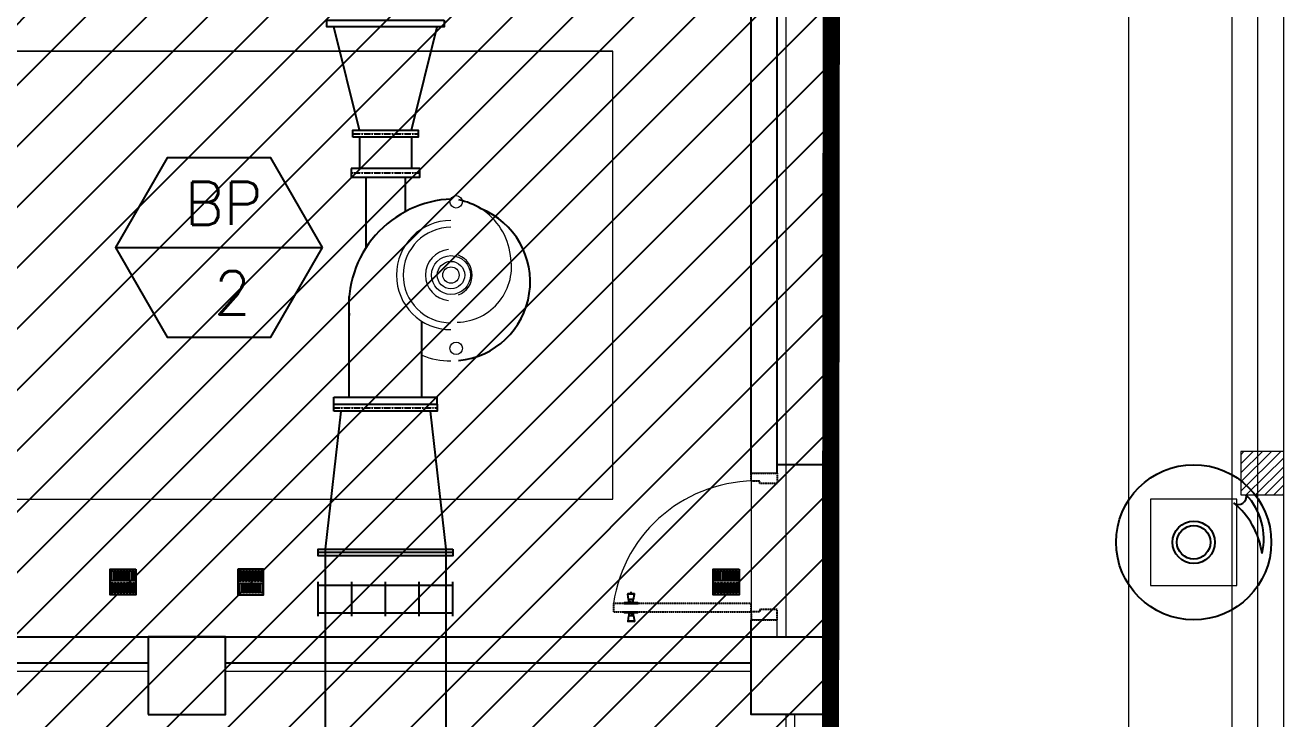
# Model space of a CAD drawing. Header units: inches. Extents: x 65856 to 131389, y 84027 to 134980.
# Drawn here: x 123824 to 131127, y 104086 to 108111 of the extents above; entities that cross this region are included whole.
import ezdxf

# ---------------------------------------------------------------- set-up
doc = ezdxf.new("R2010")
doc.units = ezdxf.units.IN
doc.header["$MEASUREMENT"] = 0
doc.linetypes.add('CENTER', pattern=[2, 1.25, -0.25, 0.25, -0.25])
doc.linetypes.add('HIDDEN', pattern=[0.375, 0.25, -0.125])
for name, color, linetype in [('2', 2, 'HIDDEN'), ('71-12459_XREF-T-BLK_A1$0$BORDER', 6, 'Continuous'), ('M-HVAC-EQPM-NEW', 5, 'Continuous'), ('M-X-BKGD', 8, 'Continuous'), ('PIPE FLOOR PLAN', 252, 'Continuous')]:
    doc.layers.add(name, color=color, linetype=linetype)
doc.layers.add('DIM', color=251, linetype='Continuous', lineweight=0)
doc.styles.add('SIMPLEX', font='simplex.shx')

# ---------------------------------------------------------------- blocks, each defined once
blk = doc.blocks.new('123')
at = {"layer": 'DIM', "ltscale": 10}
h = blk.add_hatch(dxfattribs=at)
h.set_pattern_fill('ANSI31', color=256, scale=300, angle=269.53233, style=0)
h.set_pattern_definition([(314.5323265, (333442.89, -1806763.234), (26.732058, 26.2991839), [])])
h.paths.add_polyline_path([(-776145.3, -1075766.2), (-776145.3, -1075516.2), (-776395.3, -1075516.2), (-776395.3, -1075766.2)])
h.paths.add_polyline_path([(-773145.3, -1075766.2), (-773145.3, -1075616.2), (-773395.3, -1075616.2), (-773395.3, -1075766.2)])
h.paths.add_polyline_path([(-773145.3, -1075616.2), (-773145.3, -1075516.2), (-773395.3, -1075516.2), (-773395.3, -1075616.2)])
at = {"color": 8}
for p, q in [((-774078.4, -1071938.6), (-774080.1, -1071963.2)), ((-774078.4, -1071938.6), (-774080.1, -1071963.2)), ((-774078.4, -1071978.4), (-774078.4, -1071938.7)), ((-774078.4, -1071978.4), (-774078.4, -1071938.7)), ((-774075.9, -1071936.2), (-774075.9, -1072020.6)), ((-774075.9, -1071936.2), (-774075.9, -1072020.6)), ((-774025.9, -1071936.2), (-774025.9, -1072020.6)), ((-774025.9, -1071936.2), (-774025.9, -1072020.6)), ((-774023.4, -1071938.6), (-774021.7, -1071963.2)), ((-774023.4, -1071938.6), (-774021.7, -1071963.2)), ((-774023.4, -1071978.4), (-774023.4, -1071938.7)), ((-774023.4, -1071978.4), (-774023.4, -1071938.7)), ((-774131.6, -1071996.1), (-774131.6, -1071960.7)), ((-774131.6, -1071996.1), (-774131.6, -1071960.7)), ((-774129.9, -1071997.8), (-774129.9, -1071959)), ((-774129.9, -1071997.8), (-774129.9, -1071959)), ((-774098.7, -1071963.2), (-774129.7, -1071959)), ((-774098.7, -1071963.2), (-774129.7, -1071959)), ((-774098.7, -1071993.6), (-774129.7, -1071997.8)), ((-774098.7, -1071993.6), (-774129.7, -1071997.8)), ((-774098.7, -1071993.6), (-774098.7, -1071963.2)), ((-774098.7, -1071993.6), (-774098.7, -1071963.2)), ((-774082.7, -1071965.8), (-774098.7, -1071965.8)), ((-774082.7, -1071965.8), (-774098.7, -1071965.8)), ((-774082.7, -1071991.1), (-774098.7, -1071991.1)), ((-774082.7, -1071991.1), (-774098.7, -1071991.1)), ((-774096.2, -1071991.1), (-774096.2, -1071965.8)), ((-774096.2, -1071991.1), (-774096.2, -1071965.8)), ((-774082.7, -1071978.4), (-774082.7, -1071965.8)), ((-774082.7, -1071978.4), (-774082.7, -1071965.8)), ((-774082.7, -1071978.4), (-774082.7, -1071991.1)), ((-774082.7, -1071978.4), (-774082.7, -1071991.1)), ((-774080.1, -1071978.4), (-774080.1, -1071963.2)), ((-774080.1, -1071978.4), (-774080.1, -1071963.2)), ((-774080.1, -1071978.4), (-774080.1, -1071993.6)), ((-774080.1, -1071978.4), (-774080.1, -1071993.6)), ((-774078.4, -1072018.3), (-774080.1, -1071993.6)), ((-774078.4, -1072018.3), (-774080.1, -1071993.6)), ((-774078.4, -1071978.4), (-774078.4, -1072018.1)), ((-774078.4, -1071978.4), (-774078.4, -1072018.1)), ((-774023.4, -1071978.4), (-774023.4, -1072018.1)), ((-774023.4, -1071978.4), (-774023.4, -1072018.1)), ((-774023.4, -1072018.3), (-774021.7, -1071993.6)), ((-774023.4, -1072018.3), (-774021.7, -1071993.6)), ((-774021.7, -1071978.4), (-774021.7, -1071963.2)), ((-774021.7, -1071978.4), (-774021.7, -1071963.2)), ((-774021.7, -1071978.4), (-774021.7, -1071993.6)), ((-774021.7, -1071978.4), (-774021.7, -1071993.6)), ((-774019.1, -1071978.4), (-774019.1, -1071965.8)), ((-774019.1, -1071965.8), (-774003.1, -1071965.8)), ((-774019.1, -1071978.4), (-774019.1, -1071965.8)), ((-774019.1, -1071965.8), (-774003.1, -1071965.8)), ((-774019.1, -1071978.4), (-774019.1, -1071991.1)), ((-774019.1, -1071978.4), (-774019.1, -1071991.1)), ((-774019.1, -1071991.1), (-774003.1, -1071991.1)), ((-774019.1, -1071991.1), (-774003.1, -1071991.1)), ((-774005.6, -1071991.1), (-774005.6, -1071965.8)), ((-774005.6, -1071991.1), (-774005.6, -1071965.8)), ((-774003.1, -1071963.2), (-773972.1, -1071959)), ((-774003.1, -1071963.2), (-773972.1, -1071959)), ((-774003.1, -1071993.6), (-774003.1, -1071963.2)), ((-774003.1, -1071993.6), (-774003.1, -1071963.2)), ((-774003.1, -1071993.6), (-773972.1, -1071997.8)), ((-774003.1, -1071993.6), (-773972.1, -1071997.8)), ((-773971.8, -1071997.8), (-773971.8, -1071959)), ((-773971.8, -1071997.8), (-773971.8, -1071959)), ((-773970.2, -1071996.1), (-773970.2, -1071960.7)), ((-773970.2, -1071996.1), (-773970.2, -1071960.7)), ((-773970.2, -1071973.4), (-773965.1, -1071973.4)), ((-773970.2, -1071973.4), (-773965.1, -1071973.4)), ((-773970.2, -1071983.5), (-773965.1, -1071983.5)), ((-773970.2, -1071983.5), (-773965.1, -1071983.5)), ((-773965.1, -1071983.5), (-773965.1, -1071973.4)), ((-773965.1, -1071983.5), (-773965.1, -1071973.4))]:
    blk.add_line(p, q, dxfattribs=at)
for centre, radius, start, end in [((-774075.9, -1071938.7), 2.53, 90, 176.05481), ((-774075.9, -1071938.7), 2.53, 90, 176.05481), ((-774025.9, -1071938.7), 2.53, 3.94519, 90), ((-774025.9, -1071938.7), 2.53, 3.94519, 90), ((-774129.9, -1071960.7), 1.69, 82.30395, 180), ((-774129.9, -1071960.7), 1.69, 82.30395, 180), ((-774129.9, -1071996.1), 1.69, 180, 277.69605), ((-774129.9, -1071996.1), 1.69, 180, 277.69605), ((-774080.1, -1071965.8), 2.53, 90, 180), ((-774080.1, -1071965.8), 2.53, 90, 180), ((-774080.1, -1071991.1), 2.53, 180, 270), ((-774080.1, -1071991.1), 2.53, 180, 270), ((-774021.7, -1071965.8), 2.53, 0, 90), ((-774021.7, -1071965.8), 2.53, 0, 90), ((-774021.7, -1071991.1), 2.53, 270, 0), ((-774021.7, -1071991.1), 2.53, 270, 0), ((-773971.8, -1071960.7), 1.69, 0, 97.69605), ((-773971.8, -1071960.7), 1.69, 0, 97.69605), ((-773971.8, -1071996.1), 1.69, 262.30395, 0), ((-773971.8, -1071996.1), 1.69, 262.30395, 0), ((-774075.9, -1072018.1), 2.53, 183.94519, 270), ((-774075.9, -1072018.1), 2.53, 183.94519, 270), ((-774025.9, -1072018.1), 2.53, 270, 356.05481), ((-774025.9, -1072018.1), 2.53, 270, 356.05481)]:
    blk.add_arc(centre, radius, start, end, dxfattribs=at)
at = {"layer": '2', "color": 8}
for points in [[(-774025.9, -1071876.2), (-774075.9, -1071876.2), (-774075.9, -1072676.2), (-774025.9, -1072676.2)], [(-774025.9, -1071876.2), (-774075.9, -1071876.2), (-774075.9, -1072676.2), (-774025.9, -1072676.2)], [(-774060.9, -1072826.2), (-774060.9, -1072726.2), (-774075.9, -1072726.2), (-774075.9, -1072676.2), (-774120.9, -1072676.2), (-774120.9, -1072826.2)], [(-774060.9, -1072826.2), (-774060.9, -1072726.2), (-774075.9, -1072726.2), (-774075.9, -1072676.2), (-774120.9, -1072676.2), (-774120.9, -1072826.2)], [(-773330.9, -1072826.2), (-773330.9, -1072726.2), (-773315.9, -1072726.2), (-773315.9, -1072676.2), (-773270.9, -1072676.2), (-773270.9, -1072826.2)], [(-773330.9, -1072826.2), (-773330.9, -1072726.2), (-773315.9, -1072726.2), (-773315.9, -1072676.2), (-773270.9, -1072676.2), (-773270.9, -1072826.2)]]:
    blk.add_lwpolyline(points, close=True, dxfattribs=at)
at = {"layer": 'DIM', "lineweight": 0}
for p, q in [((-774220.9, -1059126.2), (-774220.9, -1072676.2)), ((-774220.9, -1059126.2), (-774220.9, -1072676.2)), ((-774370.9, -1066126.2), (-774370.9, -1069176.2)), ((-774370.9, -1066126.2), (-774370.9, -1069176.2)), ((-774370.9, -1069626.2), (-774370.9, -1072676.2)), ((-774370.9, -1069626.2), (-774370.9, -1072676.2))]:
    blk.add_line(p, q, dxfattribs=at)
at = {"layer": 'DIM', "color": 8, "lineweight": 0}
for p, q in [((-773420.9, -1065816.2), (-773420.9, -1071872.2)), ((-773420.9, -1065816.2), (-773420.9, -1071872.2)), ((-770820.9, -1065816.2), (-770820.9, -1071872.2)), ((-770820.9, -1065816.2), (-770820.9, -1071872.2)), ((-770820.9, -1069272.2), (-770820.9, -1071872.2)), ((-770820.9, -1069272.2), (-770820.9, -1071872.2)), ((-773420.9, -1071872.2), (-770820.9, -1071872.2)), ((-773420.9, -1071872.2), (-770820.9, -1071872.2)), ((-774120.9, -1072826.2), (-774120.9, -1072676.2)), ((-774120.9, -1072826.2), (-774120.9, -1072676.2)), ((-773270.9, -1072826.2), (-773270.9, -1072676.2)), ((-773270.9, -1072826.2), (-773270.9, -1072676.2)), ((-774220.9, -1072826.2), (-774120.9, -1072826.2)), ((-774220.9, -1072826.2), (-774120.9, -1072826.2)), ((-774220.9, -1072826.2), (-774120.9, -1072826.2)), ((-774220.9, -1072826.2), (-774120.9, -1072826.2))]:
    blk.add_line(p, q, dxfattribs=at)
at = {"layer": 'DIM'}
for p, q in [((-774670.9, -1072876.2), (-776276.3, -1072876.2)), ((-774670.9, -1072876.2), (-776276.3, -1072876.2)), ((-774670.9, -1072926.2), (-776276.3, -1072926.2)), ((-774670.9, -1072926.2), (-776276.3, -1072926.2))]:
    blk.add_line(p, q, dxfattribs=at)
at = {"layer": 'DIM', "color": 8, "linetype": 'Continuous', "lineweight": 0, "ltscale": 10}
for p, q in [((-776145.3, -1075616.2), (-744963.5, -1075616.2)), ((-776145.3, -1075616.2), (-773395.3, -1075616.2)), ((-773145.3, -1075616.2), (-770395.3, -1075616.2)), ((-786820, -1075766.2), (-744795.1, -1075766.2)), ((-786820, -1075766.2), (-745046.7, -1075766.2))]:
    blk.add_line(p, q, dxfattribs=at)
at = {"layer": 'DIM', "color": 8, "lineweight": 0}
blk.add_lwpolyline([(-770820.9, -1071872.2), (-770820.9, -1065816.2), (-773420.9, -1065816.2), (-773420.9, -1071872.2)], close=True, dxfattribs=at)
blk.add_lwpolyline([(-770820.9, -1071872.2), (-770820.9, -1065816.2), (-773420.9, -1065816.2), (-773420.9, -1071872.2)], close=True, dxfattribs=at)
at = {"layer": 'DIM', "lineweight": 0}
for points in [[(-774670.9, -1069176.2), (-774670.9, -1069626.2), (-774220.9, -1069626.2), (-774220.9, -1069176.2)], [(-774670.9, -1069176.2), (-774670.9, -1069626.2), (-774220.9, -1069626.2), (-774220.9, -1069176.2)], [(-774670.9, -1069176.2), (-774670.9, -1069626.2), (-774220.9, -1069626.2), (-774220.9, -1069176.2)], [(-774670.9, -1069176.2), (-774670.9, -1069626.2), (-774220.9, -1069626.2), (-774220.9, -1069176.2)], [(-774670.9, -1072676.2), (-774670.9, -1073126.2), (-774220.9, -1073126.2), (-774220.9, -1072676.2)], [(-774670.9, -1072676.2), (-774670.9, -1073126.2), (-774220.9, -1073126.2), (-774220.9, -1072676.2)]]:
    blk.add_lwpolyline(points, close=True, dxfattribs=at)
at = {"layer": 'DIM'}
blk.add_lwpolyline([(-773395.3, -1075516.2), (-773395.3, -1075766.2), (-773145.3, -1075766.2), (-773145.3, -1075516.2)], close=True, dxfattribs=at)
at = {"layer": 'DIM', "color": 8, "linetype": 'Continuous', "lineweight": 0, "ltscale": 10}
blk.add_arc((-774149.8, -1072701.2), 834.2, 358.28275, 81.46086, dxfattribs=at)
blk.add_arc((-774149.8, -1072701.2), 834.2, 358.28275, 81.46086, dxfattribs=at)
at = {"layer": 'PIPE FLOOR PLAN', "color": 8}
for p, q in [((-774370.9, -1066126.2), (-774370.9, -1069176.2)), ((-774370.9, -1066126.2), (-774370.9, -1069176.2)), ((-774370.9, -1069626.2), (-774370.9, -1072676.2)), ((-774370.9, -1069626.2), (-774370.9, -1072676.2)), ((-773270.9, -1072676.2), (-763445.9, -1072676.2)), ((-773270.9, -1072676.2), (-763445.9, -1072676.2)), ((-773270.9, -1072826.2), (-768670.9, -1072826.2)), ((-773270.9, -1072826.2), (-768670.9, -1072826.2)), ((-773220.9, -1072826.2), (-773220.9, -1073126.2)), ((-773220.9, -1072826.2), (-773220.9, -1073126.2)), ((-774220.9, -1073126.2), (-773220.9, -1073126.2)), ((-774220.9, -1073126.2), (-773220.9, -1073126.2))]:
    blk.add_line(p, q, dxfattribs=at)
blk.add_lwpolyline([(-774220.9, -1058401.2), (-774220.9, -1072676.2), (-774120.9, -1072676.2)], dxfattribs=at)
blk.add_lwpolyline([(-774220.9, -1058401.2), (-774220.9, -1072676.2), (-774120.9, -1072676.2)], dxfattribs=at)
for points in [[(-774670.9, -1069176.2), (-774670.9, -1069626.2), (-774220.9, -1069626.2), (-774220.9, -1069176.2)], [(-774670.9, -1069176.2), (-774670.9, -1069626.2), (-774220.9, -1069626.2), (-774220.9, -1069176.2)], [(-774670.9, -1073126.2), (-774670.9, -1072676.2), (-774220.9, -1072676.2), (-774220.9, -1073126.2)], [(-774670.9, -1073126.2), (-774670.9, -1072676.2), (-774220.9, -1072676.2), (-774220.9, -1073126.2)]]:
    blk.add_lwpolyline(points, close=True, dxfattribs=at)

msp = doc.modelspace()

# ---------------------------------------------------------------- hatches: boundary and pattern name
at = {"layer": 'M-HVAC-EQPM-NEW'}
h = msp.add_hatch(dxfattribs=at)
h.set_pattern_fill('ANSI31', color=8, scale=2000)
h.set_pattern_definition([(45, (-70994.24, -96907.33), (-176.7767, 176.7767), [])])
h.paths.add_polyline_path([(113332, 112105.4), (128502.5, 112216.3), (128502.5, 109594.2), (128492, 100218.8), (113321.5, 100107.9)])

# ---------------------------------------------------------------- linework, layer by layer
at = {"layer": '71-12459_XREF-T-BLK_A1$0$BORDER', "color": 1, "linetype": 'HIDDEN', "ltscale": 30, "const_width": 100, "flags": 128}
msp.add_lwpolyline([(113332, 112105.4), (128502.5, 112216.3), (128502.5, 109594.2), (128502.5, 109594.2), (128492, 100218.8), (113321.5, 100107.9)], close=True, dxfattribs=at)
at = {"layer": 'M-X-BKGD', "color": 8, "linetype": 'Continuous', "lineweight": 0, "ltscale": 10}
for p, q in [((131126.8, 91961.8), (131126.8, 133986.7)), ((131126.8, 91961.8), (131126.8, 133735)), ((130976.8, 105636.4), (130976.8, 108386.4)), ((130976.8, 105636.4), (130976.8, 108386.4)), ((130976.8, 102636.4), (130976.8, 105386.4)), ((130976.8, 102636.4), (130976.8, 105386.4)), ((128236.8, 104110.8), (128236.8, 102505.4)), ((128236.8, 104110.8), (128236.8, 102505.4)), ((128286.8, 104110.8), (128286.8, 102505.4)), ((128286.8, 104110.8), (128286.8, 102505.4))]:
    msp.add_line(p, q, dxfattribs=at)
at = {"layer": 'M-X-BKGD', "color": 8, "linetype": 'HIDDEN', "lineweight": 0, "ltscale": 10}
for p, q in [((130226.8, 91961.8), (130226.8, 133649.9)), ((130826.8, 91961.8), (130826.8, 133649.9))]:
    msp.add_line(p, q, dxfattribs=at)
at = {"layer": 'M-X-BKGD', "color": 8, "linetype": 'Continuous', "ltscale": 10}
for p, q in [((125764.4, 107500.8), (125614.4, 108100.8)), ((126064.4, 107500.8), (126214.4, 108100.8)), ((125764.4, 107460.8), (125764.4, 107278.8)), ((126064.4, 107460.8), (126064.4, 107278.8)), ((125799.5, 107228.8), (125799.5, 106816.7)), ((126029.2, 107228.8), (126029.2, 107028.9)), ((125703.3, 105952.8), (125703.3, 106537)), ((126125.4, 105952.8), (126125.4, 106392.9)), ((125654.4, 105870.8), (125564.4, 105070.8)), ((126174.4, 105870.8), (126264.4, 105070.8)), ((125564.4, 105070.8), (125564.4, 102610.5)), ((125564.4, 105030.8), (125564.4, 104530.8)), ((125564.4, 105030.8), (125564.4, 104530.8)), ((126264.4, 105070.8), (126264.4, 102610.5)), ((126264.4, 105030.8), (126264.4, 104530.8)), ((126264.4, 105030.8), (126264.4, 104530.8))]:
    msp.add_line(p, q, dxfattribs=at)
at = {"layer": 'M-X-BKGD', "color": 8, "linetype": 'CENTER'}
for p, q in [((125724.4, 107480.8), (126104.4, 107480.8)), ((125714.4, 107253.8), (126114.4, 107253.8)), ((125614.4, 105890.8), (126214.4, 105890.8))]:
    msp.add_line(p, q, dxfattribs=at)
at = {"layer": 'M-X-BKGD'}
msp.add_line((124347.3, 106820.3), (125548.6, 106820.3), dxfattribs=at)
at = {"layer": 'M-X-BKGD', "color": 8, "ltscale": 100}
for p, q in [((125614.4, 105910.8), (125614.4, 105952.8)), ((125614.4, 105952.8), (126214.4, 105952.8)), ((126214.4, 105910.8), (126214.4, 105952.8))]:
    msp.add_line(p, q, dxfattribs=at)
at = {"layer": 'M-X-BKGD', "color": 8, "linetype": 'Continuous', "ltscale": 3.5}
msp.add_line((126304.4, 105050.8), (125524.4, 105050.8), dxfattribs=at)
at = {"layer": 'M-X-BKGD', "color": 8}
for p, q in [((125524.4, 104680.8), (125524.4, 104880.8)), ((125719.4, 104680.8), (125719.4, 104880.8)), ((125914.4, 104680.8), (125914.4, 104880.8)), ((126109.4, 104680.8), (126109.4, 104880.8)), ((126304.4, 104680.8), (126304.4, 104880.8)), ((125524.4, 104860.8), (126304.4, 104860.8)), ((125524.4, 104700.8), (126304.4, 104700.8))]:
    msp.add_line(p, q, dxfattribs=at)
at = {"layer": 'M-X-BKGD', "color": 8, "linetype": 'Continuous', "lineweight": 0, "ltscale": 10}
for points in [[(128036.8, 104560.8), (109486.8, 104560.8), (109486.8, 128110.8), (128036.8, 128110.8)], [(130876.8, 105386.4), (131126.8, 105386.4), (131126.8, 105636.4), (130876.8, 105636.4)], [(130354, 104860.2), (130854, 104860.2), (130854, 105360.2), (130354, 105360.2)], [(124536.8, 104110.8), (124986.8, 104110.8), (124986.8, 104560.8), (124536.8, 104560.8)], [(128036.8, 104110.8), (128486.8, 104110.8), (128486.8, 104560.8), (128036.8, 104560.8)]]:
    msp.add_lwpolyline(points, close=True, dxfattribs=at)
for points in [[(128236.8, 110110.8), (128236.8, 104560.8)], [(124536.8, 104360.8), (121486.8, 104360.8)], [(128036.8, 104360.8), (124986.8, 104360.8)]]:
    msp.add_lwpolyline(points, dxfattribs=at)
at = {"layer": 'M-X-BKGD', "color": 8, "linetype": 'Continuous', "ltscale": 3.5}
for points in [[(126254.4, 108140.8), (126254.4, 108100.8), (125574.4, 108100.8), (125574.4, 108140.8)], [(126304.4, 105070.8), (126304.4, 105030.8), (125524.4, 105030.8), (125524.4, 105070.8)]]:
    msp.add_lwpolyline(points, close=True, dxfattribs=at)
at = {"layer": 'M-X-BKGD', "color": 8, "ltscale": 100}
for points in [[(125724.4, 107460.8), (125724.4, 107500.8), (126104.4, 107500.8), (126104.4, 107460.8)], [(125714.4, 107278.8), (125714.4, 107228.8), (126114.4, 107228.8), (126114.4, 107278.8)], [(125614.4, 105870.8), (125614.4, 105910.8), (126214.4, 105910.8), (126214.4, 105870.8)]]:
    msp.add_lwpolyline(points, close=True, dxfattribs=at)
at = {"layer": 'M-X-BKGD'}
msp.add_lwpolyline([(125548.6, 106820.3), (125248.3, 107340.4), (124647.7, 107340.4), (124347.3, 106820.3), (124647.7, 106300.1), (125248.3, 106300.1)], close=True, dxfattribs=at)
at = {"layer": 'M-X-BKGD', "color": 8}
for points in [[(124466.2, 104955), (124466.2, 104805), (124316.2, 104805), (124316.2, 104955)], [(125057.4, 104955), (125057.4, 104805), (125207.4, 104805), (125207.4, 104955)], [(127966.2, 104955), (127966.2, 104805), (127816.2, 104805), (127816.2, 104955)], [(124333.6, 104943.9), (124333.6, 104886.1), (124323.6, 104886.1), (124323.6, 104943.9)], [(124333.6, 104816.6), (124333.6, 104873.4), (124323.6, 104873.4), (124323.6, 104816.6)], [(124351.3, 104943.9), (124351.3, 104886.1), (124341.3, 104886.1), (124341.3, 104943.9)], [(124351.3, 104816.6), (124351.3, 104873.4), (124341.3, 104873.4), (124341.3, 104816.6)], [(124369, 104943.9), (124369, 104886.1), (124359, 104886.1), (124359, 104943.9)], [(124369, 104816.6), (124369, 104873.4), (124359, 104873.4), (124359, 104816.6)], [(124386.7, 104943.9), (124386.7, 104886.1), (124376.7, 104886.1), (124376.7, 104943.9)], [(124386.7, 104816.6), (124386.7, 104873.4), (124376.7, 104873.4), (124376.7, 104816.6)], [(124404.4, 104943.9), (124404.4, 104886.1), (124394.4, 104886.1), (124394.4, 104943.9)], [(124404.4, 104816.6), (124404.4, 104873.4), (124394.4, 104873.4), (124394.4, 104816.6)], [(124422.1, 104943.9), (124422.1, 104886.1), (124412.1, 104886.1), (124412.1, 104943.9)], [(124422.1, 104816.6), (124422.1, 104873.4), (124412.1, 104873.4), (124412.1, 104816.6)], [(124439.8, 104943.9), (124439.8, 104886.1), (124429.8, 104886.1), (124429.8, 104943.9)], [(124439.8, 104816.6), (124439.8, 104873.4), (124429.8, 104873.4), (124429.8, 104816.6)], [(124457.5, 104943.9), (124457.5, 104886.1), (124447.5, 104886.1), (124447.5, 104943.9)], [(124457.5, 104816.6), (124457.5, 104873.4), (124447.5, 104873.4), (124447.5, 104816.6)], [(125066.1, 104943.9), (125066.1, 104886.1), (125076.1, 104886.1), (125076.1, 104943.9)], [(125066.1, 104816.6), (125066.1, 104873.4), (125076.1, 104873.4), (125076.1, 104816.6)], [(125083.8, 104943.9), (125083.8, 104886.1), (125093.8, 104886.1), (125093.8, 104943.9)], [(125083.8, 104816.6), (125083.8, 104873.4), (125093.8, 104873.4), (125093.8, 104816.6)], [(125101.5, 104943.9), (125101.5, 104886.1), (125111.5, 104886.1), (125111.5, 104943.9)], [(125101.5, 104816.6), (125101.5, 104873.4), (125111.5, 104873.4), (125111.5, 104816.6)], [(125119.2, 104943.9), (125119.2, 104886.1), (125129.2, 104886.1), (125129.2, 104943.9)], [(125119.2, 104816.6), (125119.2, 104873.4), (125129.2, 104873.4), (125129.2, 104816.6)], [(125136.9, 104943.9), (125136.9, 104886.1), (125146.9, 104886.1), (125146.9, 104943.9)], [(125136.9, 104816.6), (125136.9, 104873.4), (125146.9, 104873.4), (125146.9, 104816.6)], [(125154.6, 104943.9), (125154.6, 104886.1), (125164.6, 104886.1), (125164.6, 104943.9)], [(125154.6, 104816.6), (125154.6, 104873.4), (125164.6, 104873.4), (125164.6, 104816.6)], [(125172.3, 104943.9), (125172.3, 104886.1), (125182.3, 104886.1), (125182.3, 104943.9)], [(125172.3, 104816.6), (125172.3, 104873.4), (125182.3, 104873.4), (125182.3, 104816.6)], [(125190, 104943.9), (125190, 104886.1), (125200, 104886.1), (125200, 104943.9)], [(125190, 104816.6), (125190, 104873.4), (125200, 104873.4), (125200, 104816.6)], [(127833.6, 104943.9), (127833.6, 104886.1), (127823.6, 104886.1), (127823.6, 104943.9)], [(127833.6, 104816.6), (127833.6, 104873.4), (127823.6, 104873.4), (127823.6, 104816.6)], [(127851.3, 104943.9), (127851.3, 104886.1), (127841.3, 104886.1), (127841.3, 104943.9)], [(127851.3, 104816.6), (127851.3, 104873.4), (127841.3, 104873.4), (127841.3, 104816.6)], [(127869, 104943.9), (127869, 104886.1), (127859, 104886.1), (127859, 104943.9)], [(127869, 104816.6), (127869, 104873.4), (127859, 104873.4), (127859, 104816.6)], [(127886.7, 104943.9), (127886.7, 104886.1), (127876.7, 104886.1), (127876.7, 104943.9)], [(127886.7, 104816.6), (127886.7, 104873.4), (127876.7, 104873.4), (127876.7, 104816.6)], [(127904.4, 104943.9), (127904.4, 104886.1), (127894.4, 104886.1), (127894.4, 104943.9)], [(127904.4, 104816.6), (127904.4, 104873.4), (127894.4, 104873.4), (127894.4, 104816.6)], [(127922.1, 104943.9), (127922.1, 104886.1), (127912.1, 104886.1), (127912.1, 104943.9)], [(127922.1, 104816.6), (127922.1, 104873.4), (127912.1, 104873.4), (127912.1, 104816.6)], [(127939.8, 104943.9), (127939.8, 104886.1), (127929.8, 104886.1), (127929.8, 104943.9)], [(127939.8, 104816.6), (127939.8, 104873.4), (127929.8, 104873.4), (127929.8, 104816.6)], [(127957.5, 104943.9), (127957.5, 104886.1), (127947.5, 104886.1), (127947.5, 104943.9)], [(127957.5, 104816.6), (127957.5, 104873.4), (127947.5, 104873.4), (127947.5, 104816.6)]]:
    msp.add_lwpolyline(points, close=True, dxfattribs=at)
at = {"layer": 'M-X-BKGD', "color": 8, "lineweight": 0}
for centre, radius in [((126324.4, 107085.8), 36), ((126294.4, 106660.8), 112.7), ((126294.4, 106660.8), 79.4), ((126294.4, 106660.8), 47.4), ((126324.4, 106235.8), 36)]:
    msp.add_circle(centre, radius, dxfattribs=at)
at = {"layer": 'M-X-BKGD', "color": 8}
for radius in [450, 123.3, 97.2]:
    msp.add_circle((130604, 105110.2), radius, dxfattribs=at)
at = {"layer": 'M-X-BKGD', "color": 8, "linetype": 'Continuous', "ltscale": 10}
for centre, radius, start, end in [((126323, 106480.3), 622.3, 92.25789, 184.97627), ((126269.2, 106730.4), 372.8, 57.65448, 79.12533), ((126295.5, 106621), 458.3, 275.42638, 67.80513)]:
    msp.add_arc(centre, radius, start, end, dxfattribs=at)
at = {"layer": 'M-X-BKGD', "color": 8, "lineweight": 0}
for centre, radius, start, end in [((126269.2, 106730.4), 372.8, 6.89693, 57.65448), ((126294.4, 106660.8), 316.8, 90, 270), ((126294.4, 106660.8), 277.4, 90, 270), ((126294.4, 106660.8), 148.5, 95.44688, 264.55312), ((126321.9, 106710.4), 323.9, 271.59153, 11.52366), ((126294.4, 106660.8), 123.1, 291.16375, 68.83625), ((126295.5, 106621), 458.3, 248.2178, 269.86068)]:
    msp.add_arc(centre, radius, start, end, dxfattribs=at)
at = {"layer": 'M-X-BKGD', "color": 8}
for centre, radius, start, end in [((130863.5, 105375.2), 46.1, 234.30955, 13.25782), ((130641.4, 105131.2), 369, 346.56355, 43.6447), ((130538.1, 104980.9), 466.6, 7.94413, 50.23802)]:
    msp.add_arc(centre, radius, start, end, dxfattribs=at)

# ---------------------------------------------------------------- block references
at = {"layer": 'M-X-BKGD', "rotation": 90}
msp.add_blockref('123', (-944639.4, 878781.7), dxfattribs=at)

# ---------------------------------------------------------------- texts
at = {"layer": 'M-X-BKGD', "style": 'SIMPLEX'}
for s, p in [('BP', (124750.4, 106952.4)), ('2', (124918.9, 106432.9))]:
    msp.add_text(s, height=250, dxfattribs=at).set_placement(p)

doc.saveas('drawing.dxf')
